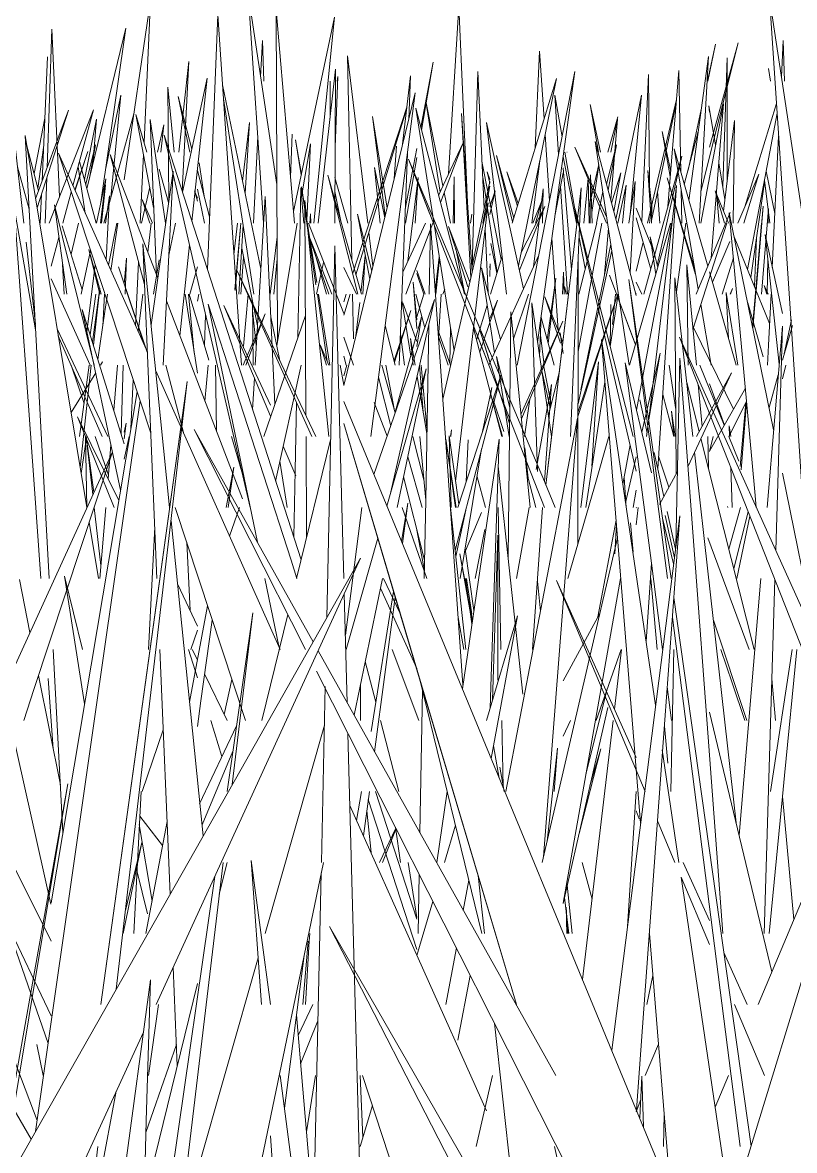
# Model space of a CAD drawing. Header units: millimetres. Extents: x -10020 to 20888, y -4665 to 12339.
# Drawn here: x 1611.56 to 1641.53, y 3071.88 to 3115.7 of the extents above; entities that cross this region are included whole.
import ezdxf

# ---------------------------------------------------------------- set-up
doc = ezdxf.new("R2010")
doc.units = ezdxf.units.MM
doc.layers.add('G-IMPT', color=8, linetype='Continuous', lineweight=9)

# ---------------------------------------------------------------- blocks, each defined once
blk = doc.blocks.new('Grass Array - 25_dwg-439225-West')
at = {"layer": 'G-IMPT'}
for p, q in [((1613.595, 3109.186), (1614.099, 3110.688)), ((1613.598, 3109.181), (1614.099, 3110.688)), ((1627.414, 3108.334), (1626.549, 3110.386)), ((1627.379, 3108.259), (1626.549, 3110.386)), ((1640.034, 3105.322), (1640.319, 3108.572)), ((1640.045, 3105.295), (1640.319, 3108.572)), ((1629.71, 3102.886), (1629.124, 3104.276)), ((1629.668, 3102.391), (1629.183, 3103.635)), ((1629.71, 3102.51), (1629.326, 3103.71)), ((1629.71, 3102.51), (1629.326, 3103.71))]:
    blk.add_line(p, q, dxfattribs=at)
blk = doc.blocks.new('Grass Array - 25_dwg-V17-West')
at = {"layer": 'G-IMPT'}
for p, q in [((1643.442, 3097.598), (1640.563, 3116.682)), ((1641.377, 3104.396), (1640.563, 3116.682)), ((1615.509, 3109.592), (1616.529, 3116.557)), ((1616.277, 3111.046), (1616.529, 3116.557)), ((1618.741, 3106.101), (1619.143, 3115.995)), ((1619.958, 3103.893), (1619.143, 3115.995)), ((1622.123, 3107.901), (1621.408, 3116.187)), ((1621.46, 3103.293), (1621.408, 3116.187)), ((1641.098, 3115.002), (1641.03, 3113.587)), ((1641.098, 3115.002), (1641.153, 3113.419)), ((1626.299, 3110.876), (1626.626, 3113.635)), ((1626.559, 3111.939), (1626.626, 3113.635)), ((1630.763, 3102.383), (1633.013, 3113.795)), ((1631.558, 3103.271), (1633.013, 3113.795)), ((1617.452, 3110.66), (1617.2, 3113.194)), ((1617.236, 3108.757), (1617.2, 3113.194)), ((1617.77, 3109.116), (1618.735, 3113.544)), ((1618.139, 3107.968), (1618.735, 3113.544)), ((1620.812, 3106.133), (1619.326, 3113.281)), ((1619.326, 3113.28), (1620.812, 3106.131)), ((1635.873, 3059.021), (1652.517, 3113.531)), ((1617.598, 3112.821), (1618.049, 3110.66)), ((1617.598, 3112.821), (1618.133, 3110.784)), ((1617.598, 3112.821), (1618.133, 3110.784)), ((1620.544, 3105.142), (1619.362, 3112.74)), ((1624.03, 3101.594), (1626.81, 3112.965)), ((1625.308, 3101.309), (1626.81, 3112.965)), ((1634.602, 3108.054), (1635.6, 3112.884)), ((1635.156, 3108.248), (1635.6, 3112.884)), ((1612.065, 3108.85), (1613.35, 3112.297)), ((1612.124, 3108.496), (1613.35, 3112.297)), ((1612.588, 3107.901), (1614.319, 3112.304)), ((1613.518, 3109.359), (1614.319, 3112.304)), ((1628.726, 3105.142), (1626.826, 3112.376)), ((1628.315, 3102.948), (1626.826, 3112.376)), ((1616.649, 3108.508), (1615.958, 3112.122)), ((1616.392, 3110.66), (1615.958, 3112.122)), ((1617.112, 3107.901), (1616.509, 3111.932)), ((1616.756, 3105.9), (1616.509, 3111.932)), ((1625.715, 3108.487), (1625.148, 3112.045)), ((1625.643, 3108.192), (1625.148, 3112.045)), ((1629.023, 3106.009), (1628.609, 3112.163)), ((1628.973, 3105.794), (1628.609, 3112.163)), ((1634.399, 3108.815), (1634.659, 3111.952)), ((1634.399, 3110.66), (1634.659, 3111.952)), ((1620.104, 3109.535), (1620.373, 3111.81)), ((1620.203, 3109.059), (1620.373, 3111.81)), ((1629.571, 3111.815), (1631.018, 3105.354)), ((1629.571, 3111.815), (1630.358, 3105.142)), ((1630.358, 3105.142), (1629.571, 3111.815)), ((1611.611, 3107.901), (1611.231, 3111.251)), ((1614.052, 3096.865), (1611.658, 3111.31)), ((1612.273, 3099.982), (1611.658, 3111.31)), ((1617.057, 3111.328), (1622.373, 3094.822)), ((1617.057, 3111.328), (1619.662, 3100.05)), ((1622.394, 3108.929), (1622.735, 3110.986)), ((1622.596, 3108.028), (1622.735, 3110.986)), ((1627.717, 3108.985), (1628.657, 3111.004)), ((1627.79, 3108.705), (1628.657, 3111.004)), ((1635.391, 3105.101), (1633.795, 3111.077)), ((1635.121, 3102.383), (1633.795, 3111.077)), ((1634.239, 3109.416), (1634.624, 3110.944)), ((1634.298, 3109.193), (1634.624, 3110.944)), ((1640.92, 3111.291), (1640.676, 3106.183)), ((1612.955, 3110.619), (1616.405, 3102.898)), ((1612.955, 3110.619), (1616.537, 3099.749)), ((1616.537, 3099.749), (1612.955, 3110.619)), ((1613.595, 3109.186), (1614.099, 3110.688)), ((1613.598, 3109.181), (1614.099, 3110.688)), ((1616.808, 3105.764), (1614.959, 3110.579)), ((1614.959, 3110.579), (1616.295, 3105.517)), ((1616.133, 3107.901), (1616.255, 3110.567)), ((1626.185, 3102.383), (1626.508, 3110.618)), ((1633.002, 3110.853), (1634.24, 3107.901)), ((1633.002, 3110.853), (1634.245, 3108.13)), ((1635.683, 3105.142), (1637.161, 3110.508)), ((1636.205, 3106.267), (1637.161, 3110.508)), ((1638.17, 3106.229), (1636.861, 3110.79)), ((1637.799, 3105.339), (1636.861, 3110.79)), ((1631.827, 3097.865), (1626.549, 3110.386)), ((1630.911, 3099.205), (1626.549, 3110.386)), ((1616.549, 3103.957), (1617.404, 3109.929)), ((1617.014, 3102.383), (1617.404, 3109.929)), ((1618.351, 3109.954), (1618.824, 3108.154)), ((1618.351, 3109.954), (1618.824, 3108.154)), ((1624.574, 3105.142), (1623.411, 3109.764)), ((1624.723, 3105.142), (1623.411, 3109.764)), ((1637.658, 3106.158), (1636.588, 3109.662)), ((1637.699, 3105.916), (1636.588, 3109.662)), ((1618.349, 3109.224), (1618.625, 3107.901)), ((1622.245, 3103.447), (1622.362, 3109.273)), ((1622.488, 3107.901), (1622.362, 3109.273)), ((1622.953, 3105.511), (1622.395, 3109.323)), ((1622.982, 3105.597), (1622.395, 3109.323)), ((1629.011, 3106.18), (1629.71, 3109.518)), ((1629.437, 3107.901), (1629.71, 3109.341)), ((1631.883, 3097.731), (1633.259, 3109.274)), ((1633.259, 3109.274), (1631.963, 3098.402)), ((1633.259, 3109.274), (1632.843, 3099.624)), ((1634.675, 3107.901), (1635.001, 3109.383)), ((1634.855, 3107.901), (1635.001, 3109.383)), ((1635.104, 3107.901), (1635.349, 3109.524)), ((1635.155, 3105.984), (1635.349, 3109.524)), ((1635.874, 3100.285), (1636.955, 3109.365)), ((1636.23, 3098.379), (1636.955, 3109.365)), ((1613.122, 3107.901), (1613.452, 3109.113)), ((1616.601, 3107.901), (1616.2, 3108.82)), ((1616.504, 3107.901), (1616.2, 3108.82)), ((1620.977, 3108.94), (1620.592, 3102.383)), ((1620.977, 3108.94), (1621.362, 3100.874)), ((1623.449, 3099.624), (1622.518, 3108.788)), ((1622.565, 3100.435), (1622.518, 3108.788)), ((1633.845, 3107.901), (1634.092, 3109.13)), ((1638.976, 3107.901), (1638.46, 3109.161)), ((1638.824, 3107.901), (1638.46, 3109.161)), ((1612.068, 3103.766), (1611.229, 3108.512)), ((1612.02, 3097.588), (1611.229, 3108.512)), ((1614.336, 3102.383), (1612.799, 3108.613)), ((1613.276, 3105.142), (1612.799, 3108.613)), ((1627.88, 3101.066), (1629.643, 3108.69)), ((1628.372, 3097.876), (1629.643, 3108.69)), ((1635.269, 3099.624), (1633.007, 3108.493)), ((1635.391, 3098.276), (1633.007, 3108.493)), ((1636.114, 3106.706), (1635.391, 3108.49)), ((1637.717, 3105.142), (1639.039, 3108.316)), ((1639.907, 3103.883), (1640.319, 3108.572)), ((1639.921, 3103.817), (1640.319, 3108.572)), ((1640.257, 3105.142), (1640.527, 3108.473)), ((1640.518, 3107.901), (1640.527, 3108.473)), ((1614.991, 3106.062), (1615.261, 3107.901)), ((1617.235, 3106.665), (1617.505, 3107.901)), ((1619.769, 3106.694), (1619.912, 3107.901)), ((1621.434, 3103.139), (1622.224, 3107.901)), ((1624.03, 3104.402), (1622.668, 3107.901)), ((1625.118, 3106.045), (1624.565, 3108.257)), ((1625.04, 3105.728), (1624.565, 3108.257)), ((1626.327, 3106), (1627.212, 3107.901)), ((1626.446, 3105.142), (1627.487, 3107.901)), ((1627.399, 3107.876), (1627.352, 3105.142)), ((1627.399, 3107.876), (1628.663, 3089.977)), ((1633.132, 3102.925), (1634.058, 3107.901)), ((1633.162, 3105.142), (1633.857, 3107.901)), ((1635.128, 3102.383), (1636.721, 3107.901)), ((1635.952, 3106.117), (1635.391, 3108.113)), ((1635.405, 3100.637), (1636.761, 3107.901)), ((1637.595, 3103.774), (1638.907, 3107.901)), ((1640.726, 3099.877), (1639.003, 3108.305)), ((1639.996, 3097.473), (1639.003, 3108.305)), ((1619.962, 3105.142), (1620.127, 3107.823)), ((1622.65, 3107.489), (1623.567, 3105.142)), ((1622.651, 3107.484), (1623.457, 3105.142)), ((1634.158, 3105.905), (1634.308, 3107.713)), ((1641.071, 3104.392), (1640.392, 3107.466)), ((1640.944, 3102.43), (1640.392, 3107.466)), ((1612.056, 3103.987), (1611.695, 3107.164)), ((1612.668, 3106.232), (1612.973, 3107.351)), ((1616.228, 3107.107), (1616.774, 3094.106)), ((1616.228, 3107.107), (1617.272, 3096.865)), ((1617.665, 3103.53), (1618.042, 3107.062)), ((1621.176, 3105.142), (1621.443, 3107.375)), ((1623.375, 3092.572), (1623.692, 3107.028)), ((1623.975, 3096.4), (1623.692, 3107.028)), ((1633.235, 3101.435), (1634.403, 3107.089)), ((1635.927, 3107.369), (1636.226, 3106.185)), ((1635.927, 3107.369), (1636.146, 3105.909)), ((1636.146, 3105.909), (1635.927, 3107.369)), ((1640.572, 3104.01), (1639.195, 3107.368)), ((1620.073, 3106.94), (1620.681, 3103.912)), ((1620.681, 3103.912), (1620.073, 3106.94)), ((1623.36, 3105.142), (1622.949, 3106.616)), ((1624.702, 3105.216), (1624.869, 3106.637)), ((1624.773, 3105.142), (1624.869, 3106.637)), ((1629.664, 3102.383), (1631.601, 3106.634)), ((1633.13, 3100.885), (1634.441, 3106.84)), ((1616.292, 3103.15), (1615.28, 3106.212)), ((1616.404, 3102.898), (1615.28, 3106.212)), ((1615.509, 3105.552), (1615.591, 3106.55)), ((1615.549, 3105.142), (1615.591, 3106.55)), ((1615.95, 3103.914), (1616.064, 3106.392)), ((1616.646, 3105.142), (1616.871, 3106.476)), ((1618.061, 3105.142), (1618.349, 3106.212)), ((1621.317, 3105.142), (1621.447, 3106.518)), ((1622.979, 3105.142), (1623.25, 3106.38)), ((1630.123, 3103.39), (1629.381, 3106.166)), ((1629.885, 3102.868), (1629.381, 3106.166)), ((1633.123, 3095.439), (1633.136, 3106.414)), ((1637.726, 3102.383), (1637.358, 3106.283)), ((1637.408, 3102.383), (1637.358, 3106.283)), ((1640.475, 3105.142), (1640.497, 3106.513)), ((1612.668, 3105.737), (1614.179, 3102.383)), ((1622.951, 3099.624), (1619.881, 3106.074)), ((1622.796, 3099.624), (1619.881, 3106.074)), ((1635.359, 3103.182), (1634.358, 3105.882)), ((1635.362, 3103.193), (1634.358, 3105.882)), ((1636.599, 3094.106), (1635.11, 3105.711)), ((1636.545, 3095.522), (1635.11, 3105.711)), ((1637.586, 3099.624), (1636.896, 3105.783)), ((1636.948, 3098.179), (1636.896, 3105.783)), ((1639.273, 3102.383), (1638.231, 3106.014)), ((1614.272, 3103.297), (1614.555, 3105.386)), ((1614.313, 3103.165), (1614.555, 3105.386)), ((1626.734, 3105.614), (1626.87, 3103.816)), ((1626.734, 3105.614), (1626.87, 3104.156)), ((1635.391, 3105.618), (1635.608, 3105.142)), ((1640.513, 3105.142), (1640.354, 3105.481)), ((1640.468, 3105.142), (1640.354, 3105.481)), ((1614.759, 3104.478), (1614.856, 3105.142)), ((1620.099, 3097.191), (1617.144, 3104.889)), ((1618.349, 3102.083), (1617.868, 3105.142)), ((1618.228, 3102.85), (1618, 3105.142)), ((1618.79, 3102.587), (1618.031, 3105.142)), ((1618.349, 3104.88), (1618.403, 3105.142)), ((1623.389, 3102.533), (1623.007, 3105.142)), ((1623.489, 3102.383), (1623.054, 3105.142)), ((1624.503, 3103.53), (1624.655, 3104.82)), ((1625.202, 3098.142), (1627.556, 3104.94)), ((1625.866, 3097.464), (1627.556, 3104.94)), ((1626.632, 3102.736), (1626.284, 3104.914)), ((1630.009, 3104.912), (1629.314, 3102.903)), ((1630.009, 3104.912), (1629.71, 3104.206)), ((1630.626, 3103.417), (1631.208, 3105.142)), ((1632.098, 3099.624), (1631.331, 3104.81)), ((1631.557, 3098.259), (1631.331, 3104.81)), ((1632.448, 3103.248), (1631.846, 3105.041)), ((1632.544, 3103.277), (1631.846, 3105.041)), ((1633.129, 3100.549), (1634.677, 3105.142)), ((1633.129, 3100.395), (1634.682, 3105.142)), ((1634.38, 3103.109), (1634.687, 3105.142)), ((1634.465, 3103.963), (1634.581, 3105.142)), ((1635.391, 3105.159), (1635.398, 3105.142)), ((1640.626, 3105.142), (1640.531, 3103.164)), ((1613.879, 3104.555), (1615.509, 3099.337)), ((1613.879, 3104.555), (1615.365, 3097.527)), ((1614.759, 3104.478), (1614.485, 3102.613)), ((1621.985, 3094.812), (1618.771, 3104.763)), ((1620.678, 3095.509), (1618.771, 3104.763)), ((1621.189, 3100.406), (1619.372, 3104.712)), ((1621.189, 3100.84), (1619.372, 3104.712)), ((1620.132, 3102.383), (1620.976, 3104.387)), ((1620.236, 3102.383), (1620.976, 3104.387)), ((1625.986, 3102.566), (1626.641, 3104.517)), ((1626.001, 3102.508), (1626.641, 3104.517)), ((1630.415, 3094.908), (1630.523, 3104.46)), ((1631.27, 3096.865), (1630.523, 3104.46)), ((1634.405, 3104.745), (1634.382, 3103.121)), ((1638.307, 3102.383), (1637.902, 3104.74)), ((1640.323, 3102.713), (1639.719, 3104.806)), ((1641.377, 3104.396), (1642.058, 3094.106)), ((1618.621, 3103.156), (1618.669, 3104.348)), ((1620.933, 3099.624), (1622.543, 3104.317)), ((1621.556, 3102.555), (1621.2, 3104.266)), ((1621.2, 3104.262), (1621.554, 3102.558)), ((1626.032, 3102.383), (1625.646, 3103.931)), ((1626.025, 3100.558), (1627.058, 3104.265)), ((1626.87, 3103.12), (1627.058, 3104.265)), ((1627.331, 3103.945), (1627.214, 3097.148)), ((1630.915, 3100.474), (1632.542, 3104.099)), ((1630.932, 3100.306), (1632.542, 3104.099)), ((1641.071, 3102.583), (1641.455, 3103.933)), ((1641.141, 3102.83), (1641.419, 3104.145)), ((1614.874, 3099.624), (1612.901, 3103.806)), ((1614.655, 3099.624), (1612.947, 3103.532)), ((1619.958, 3103.893), (1620.059, 3102.383)), ((1626.389, 3102.383), (1626.233, 3103.6)), ((1629.815, 3100.999), (1629.072, 3103.827)), ((1630.474, 3100.123), (1629.326, 3103.71)), ((1630.474, 3100.122), (1629.326, 3103.71)), ((1632.55, 3102.843), (1632.438, 3103.642)), ((1637.619, 3103.85), (1639.163, 3100.677)), ((1641.07, 3103.907), (1640.47, 3096.865)), ((1641.07, 3103.907), (1640.808, 3095.191)), ((1623.12, 3103.185), (1623.451, 3102.383)), ((1623.12, 3103.185), (1623.358, 3102.383)), ((1623.358, 3102.383), (1623.12, 3103.185)), ((1624.03, 3103.477), (1624.406, 3102.383)), ((1626.727, 3102.383), (1626.629, 3103.42)), ((1626.806, 3102.383), (1626.629, 3103.42)), ((1634.037, 3103.386), (1635.561, 3084.601)), ((1634.037, 3103.386), (1635.495, 3093.551)), ((1640.991, 3093.51), (1637.073, 3103.474)), ((1643.912, 3088.309), (1637.073, 3103.474)), ((1640.494, 3102.383), (1640.531, 3103.164)), ((1624.128, 3102.383), (1624.03, 3102.737)), ((1630.481, 3100.748), (1629.965, 3102.724)), ((1630.459, 3099.624), (1629.965, 3102.724)), ((1635.612, 3099.78), (1636.325, 3102.855)), ((1635.876, 3100.272), (1636.325, 3102.855)), ((1636.93, 3095.343), (1637.079, 3102.659)), ((1638.754, 3080.311), (1637.079, 3102.659)), ((1613.448, 3102.383), (1613.948, 3100.906)), ((1613.948, 3100.906), (1613.448, 3102.383)), ((1613.774, 3099.624), (1614.148, 3102.383)), ((1613.796, 3098.409), (1614.228, 3102.383)), ((1614.58, 3102.383), (1614.663, 3102.517)), ((1614.595, 3102.383), (1614.663, 3102.517)), ((1615.103, 3100.637), (1615.247, 3102.383)), ((1615.386, 3099.728), (1615.466, 3102.383)), ((1617.121, 3102.383), (1617.824, 3099.721)), ((1618.771, 3102.383), (1618.642, 3100.986)), ((1619.055, 3102.383), (1619.092, 3099.814)), ((1621.386, 3097.888), (1622.373, 3102.383)), ((1626.031, 3100.535), (1625.506, 3102.383)), ((1625.985, 3100.698), (1625.668, 3102.383)), ((1625.709, 3096.915), (1627.231, 3102.252)), ((1626.111, 3096.865), (1627.231, 3102.252)), ((1626.978, 3102.383), (1627.115, 3100.569)), ((1627.035, 3102.383), (1627.262, 3099.95)), ((1631.703, 3102.291), (1632.052, 3100.734)), ((1633.932, 3102.523), (1633.238, 3096.865)), ((1633.238, 3096.865), (1633.932, 3102.523)), ((1633.932, 3102.523), (1633.662, 3098.468)), ((1635.978, 3094.691), (1634.96, 3102.485)), ((1635.99, 3098.209), (1634.96, 3102.485)), ((1636.674, 3102.383), (1636.931, 3100.663)), ((1636.931, 3100.663), (1636.674, 3102.383)), ((1638.809, 3100.057), (1637.867, 3102.383)), ((1641.071, 3101.864), (1641.205, 3102.383)), ((1613.441, 3100.547), (1614.4, 3102.092)), ((1614.597, 3077.552), (1617.957, 3101.756)), ((1617.957, 3101.756), (1615.198, 3078.145)), ((1615.768, 3099.934), (1615.855, 3101.82)), ((1617.957, 3101.756), (1616.632, 3092.211)), ((1616.732, 3102.166), (1621.565, 3091.347)), ((1620.563, 3101.89), (1620.491, 3100.666)), ((1625.859, 3100.037), (1625.386, 3101.917)), ((1627.259, 3099.732), (1626.88, 3101.949)), ((1628.364, 3095.192), (1630.14, 3102.029)), ((1628.459, 3096.865), (1630.14, 3102.029)), ((1631.978, 3100.438), (1632.41, 3102.156)), ((1637.395, 3098.441), (1639.086, 3102.093)), ((1637.737, 3099.624), (1639.086, 3102.093)), ((1640.549, 3100.745), (1640.908, 3102.008)), ((1612.668, 3081.499), (1616.009, 3101.352)), ((1625.308, 3101.309), (1625.09, 3099.624)), ((1629.782, 3101.523), (1629.42, 3099.816)), ((1629.782, 3101.523), (1629.71, 3101.086)), ((1631.504, 3098.336), (1632.103, 3101.64)), ((1631.827, 3097.865), (1632.103, 3101.64)), ((1633.679, 3098.468), (1634.171, 3101.726)), ((1637.351, 3101.724), (1637.835, 3099.804)), ((1637.949, 3100.012), (1637.796, 3101.633)), ((1638.231, 3101.661), (1638.813, 3100.064)), ((1638.813, 3100.064), (1638.231, 3101.661)), ((1638.231, 3099.043), (1639.628, 3101.492)), ((1615.848, 3099.056), (1616.125, 3100.997)), ((1622.141, 3098.296), (1622.195, 3100.955)), ((1624.03, 3100.982), (1626.869, 3094.106)), ((1625.209, 3100.943), (1625.72, 3099.635)), ((1630.201, 3099.624), (1629.811, 3100.999)), ((1629.815, 3100.999), (1630.176, 3099.624)), ((1630.255, 3099.807), (1629.846, 3100.999)), ((1631.253, 3101.063), (1631.054, 3099.624)), ((1635.533, 3101.037), (1635.812, 3099.76)), ((1635.812, 3099.76), (1635.533, 3101.037)), ((1636.853, 3099.624), (1636.419, 3101.248)), ((1638.984, 3099.624), (1639.675, 3100.979)), ((1639.43, 3098.448), (1639.647, 3100.926)), ((1639.461, 3098.327), (1639.679, 3100.931)), ((1636.757, 3100.604), (1636.856, 3099.624)), ((1636.757, 3100.604), (1636.903, 3099.624)), ((1613.699, 3100.379), (1615.299, 3097.133)), ((1613.699, 3100.379), (1615.123, 3096.865)), ((1615.509, 3099.792), (1615.589, 3100.132)), ((1615.509, 3099.528), (1615.589, 3100.132)), ((1620.398, 3096.865), (1619.662, 3100.05)), ((1624.03, 3100.122), (1626.071, 3093.25)), ((1630.735, 3077.552), (1624.03, 3100.122)), ((1630.321, 3085.829), (1633.106, 3100.329)), ((1632.381, 3090.973), (1633.106, 3100.329)), ((1635.796, 3099.624), (1635.866, 3100.212)), ((1639.068, 3099.624), (1639.006, 3100.029)), ((1639.019, 3099.624), (1639.006, 3100.029)), ((1612.273, 3099.982), (1612.593, 3094.106)), ((1614.041, 3099.582), (1613.835, 3098.174)), ((1614.001, 3099.624), (1614.052, 3096.865)), ((1614.031, 3099.624), (1614.289, 3097.361)), ((1614.333, 3097.457), (1614.035, 3099.624)), ((1614.382, 3099.624), (1614.894, 3098.111)), ((1614.894, 3098.111), (1614.382, 3099.624)), ((1615.701, 3099.624), (1615.509, 3098.743)), ((1622.545, 3091.347), (1618.224, 3099.896)), ((1622.844, 3091.635), (1618.224, 3099.896)), ((1620.079, 3098.245), (1619.67, 3099.624)), ((1622.591, 3095.712), (1622.569, 3099.624)), ((1627.154, 3097.889), (1626.721, 3099.624)), ((1627.225, 3097.148), (1626.989, 3099.624)), ((1628.499, 3096.986), (1628.121, 3099.644)), ((1628.203, 3096.865), (1628.121, 3099.644)), ((1628.18, 3099.624), (1628.217, 3099.873)), ((1628.186, 3099.624), (1628.217, 3099.873)), ((1633.766, 3097.664), (1634.332, 3099.624)), ((1638.194, 3098.383), (1638.176, 3099.624)), ((1638.383, 3099.624), (1638.231, 3099.032)), ((1638.231, 3099.033), (1638.383, 3099.624)), ((1639.375, 3098.661), (1638.985, 3099.624)), ((1614.883, 3097.977), (1614.992, 3099.294)), ((1622.169, 3098.084), (1621.682, 3099.238)), ((1622.198, 3094.106), (1623.528, 3099.545)), ((1628.372, 3096.865), (1627.999, 3099.512)), ((1628.394, 3096.865), (1627.999, 3099.512)), ((1629.388, 3099.135), (1628.559, 3094.106)), ((1628.639, 3089.82), (1630.066, 3099.511)), ((1628.788, 3097.875), (1628.861, 3099.493)), ((1629.758, 3090.296), (1630.066, 3099.511)), ((1630.911, 3099.205), (1631.823, 3096.865)), ((1631.2, 3097.999), (1631.06, 3099.184)), ((1631.2, 3097.999), (1631.06, 3099.184)), ((1634.87, 3097.769), (1635.154, 3099.292)), ((1637.903, 3099.537), (1639.968, 3091.347)), ((1610.804, 3089.713), (1615.048, 3099.026)), ((1612, 3089.783), (1615.05, 3099.017)), ((1615.848, 3099.056), (1612.063, 3072.615)), ((1627.073, 3096.865), (1626.517, 3098.822)), ((1634.977, 3097.045), (1635.391, 3098.828)), ((1636.463, 3097.29), (1636.085, 3098.99)), ((1636.261, 3098.853), (1636.661, 3097.654)), ((1638.044, 3095.535), (1637.656, 3099.004)), ((1619.466, 3096.865), (1619.759, 3098.423)), ((1619.541, 3096.865), (1619.759, 3098.423)), ((1621.833, 3096.865), (1621.554, 3098.655)), ((1622.089, 3095.706), (1622.141, 3098.296)), ((1630.988, 3089.606), (1630.031, 3098.461)), ((1631.496, 3096.865), (1631.134, 3098.25)), ((1633.679, 3098.468), (1633.437, 3096.865)), ((1636.289, 3096.971), (1636.989, 3098.254)), ((1639.111, 3096.865), (1639.059, 3098.422)), ((1626.358, 3098.055), (1627.174, 3094.814)), ((1629.535, 3096.865), (1629.211, 3098.056)), ((1631.827, 3097.865), (1632.247, 3096.865)), ((1635.005, 3096.865), (1634.917, 3098.023)), ((1642.411, 3091.637), (1641.071, 3098.189)), ((1612.02, 3097.588), (1612.272, 3094.106)), ((1633.766, 3097.664), (1632.739, 3094.106)), ((1635.391, 3097.529), (1635.273, 3096.865)), ((1640.051, 3096.865), (1639.996, 3097.473)), ((1626.28, 3095.533), (1626.52, 3097.024)), ((1626.311, 3095.458), (1626.52, 3097.024)), ((1627.214, 3097.148), (1627.162, 3094.106)), ((1614.346, 3096.865), (1614.605, 3094.608)), ((1614.563, 3094.106), (1614.791, 3096.865)), ((1620.214, 3088.588), (1617.487, 3096.865)), ((1620.214, 3088.588), (1617.487, 3096.865)), ((1619.602, 3095.741), (1619.987, 3096.865)), ((1624.735, 3096.865), (1624.095, 3091.902)), ((1626.304, 3096.865), (1627.253, 3094.106)), ((1628.78, 3091.347), (1628.183, 3096.865)), ((1628.769, 3096.75), (1628.389, 3094.961)), ((1628.755, 3095.18), (1629.388, 3096.669)), ((1630.128, 3091.347), (1630.032, 3096.865)), ((1630.737, 3094.106), (1631.238, 3096.865)), ((1631.756, 3096.865), (1631.364, 3091.347)), ((1634.438, 3075.78), (1637.082, 3096.542)), ((1635.391, 3096.187), (1635.471, 3096.865)), ((1635.398, 3096.865), (1635.391, 3096.843)), ((1636.439, 3087.726), (1637.082, 3096.542)), ((1636.517, 3096.544), (1636.875, 3094.909)), ((1636.875, 3094.909), (1636.517, 3096.544)), ((1636.917, 3095.243), (1636.592, 3096.707)), ((1638.951, 3096.865), (1638.937, 3096.901)), ((1638.953, 3096.865), (1638.937, 3096.901)), ((1638.985, 3095.246), (1639.445, 3096.865)), ((1639.74, 3096.691), (1639.175, 3094.494)), ((1639.299, 3094.106), (1639.808, 3096.517)), ((1614.509, 3094.106), (1614.148, 3096.285)), ((1616.445, 3091.347), (1616.69, 3096.097)), ((1618.573, 3084.1), (1617.325, 3096.347)), ((1623.975, 3096.4), (1624.036, 3094.106)), ((1633.906, 3092.608), (1634.607, 3096.362)), ((1634.557, 3095.062), (1634.619, 3096.206)), ((1635.266, 3095.128), (1635.168, 3096.269)), ((1636.844, 3094.667), (1636.415, 3096.447)), ((1624.459, 3092.528), (1625.353, 3095.666)), ((1627.167, 3094.403), (1626.87, 3095.984)), ((1629.131, 3094.106), (1629.506, 3096.011)), ((1629.813, 3089.381), (1630.022, 3095.783)), ((1630.022, 3095.783), (1630.019, 3090.146)), ((1634.097, 3093.253), (1634.662, 3095.686)), ((1638.166, 3095.677), (1639.782, 3091.347)), ((1617.933, 3095.512), (1618.067, 3092.853)), ((1629.086, 3092.854), (1628.747, 3095.243)), ((1636.545, 3095.522), (1636.745, 3094.106)), ((1638.044, 3095.535), (1639.268, 3084.606)), ((1616.742, 3077.552), (1624.688, 3094.888)), ((1620.047, 3086.7), (1624.688, 3094.888)), ((1621.985, 3094.812), (1622.213, 3094.106)), ((1629.016, 3092.376), (1628.545, 3095.061)), ((1629.029, 3092.464), (1628.545, 3095.061)), ((1635.978, 3094.691), (1635.777, 3091.649)), ((1635.978, 3094.691), (1636.41, 3091.347)), ((1611.437, 3094.068), (1611.848, 3092.005)), ((1613.886, 3091.347), (1613.185, 3094.193)), ((1613.97, 3089.238), (1613.185, 3094.193)), ((1618.349, 3092.256), (1617.574, 3093.898)), ((1621.509, 3091.471), (1620.966, 3094.106)), ((1624.433, 3088.795), (1625.537, 3094.106)), ((1626.215, 3092.766), (1625.577, 3094.106)), ((1626.87, 3094.105), (1638.205, 3066.658)), ((1629.01, 3092.334), (1628.76, 3094.106)), ((1629.013, 3092.712), (1628.805, 3094.106)), ((1631.552, 3093.997), (1631.667, 3092.835)), ((1635.391, 3087.142), (1632.301, 3094.018)), ((1635.737, 3085.829), (1632.301, 3094.018)), ((1634.785, 3094.106), (1632.55, 3081.484)), ((1636.209, 3091.347), (1635.954, 3094.106)), ((1639.384, 3084.125), (1640.222, 3093.964)), ((1640.234, 3094.106), (1640.222, 3093.964)), ((1640.774, 3094.06), (1640.362, 3080.311)), ((1624.052, 3093.501), (1624.165, 3089.274)), ((1625.091, 3088.158), (1625.968, 3093.598)), ((1625.459, 3093.732), (1626.87, 3090.61)), ((1636.144, 3089.176), (1635.495, 3093.551)), ((1640.991, 3093.51), (1643.809, 3086.342)), ((1618.043, 3089.301), (1618.747, 3093.042)), ((1625.232, 3087.366), (1626.033, 3093.377)), ((1630.735, 3077.552), (1626.071, 3093.25)), ((1631.734, 3083.07), (1634.097, 3093.253)), ((1636.85, 3093.358), (1639.851, 3072.048)), ((1619.499, 3085.829), (1620.5, 3092.769)), ((1619.705, 3086.097), (1620.5, 3092.769)), ((1620.849, 3088.588), (1621.857, 3092.709)), ((1628.691, 3091.347), (1628.478, 3092.592)), ((1629.578, 3088.588), (1630.781, 3092.648)), ((1629.761, 3087.105), (1630.781, 3092.648)), ((1632.55, 3090.126), (1633.978, 3092.74)), ((1639.429, 3072.034), (1636.794, 3092.586)), ((1614.597, 3077.552), (1616.632, 3092.211)), ((1618.489, 3089.35), (1618.929, 3092.489)), ((1624.459, 3092.528), (1624.122, 3091.347)), ((1638.386, 3092.482), (1639.684, 3088.588)), ((1618.095, 3091.347), (1618.349, 3092.088)), ((1612.659, 3081.447), (1610.438, 3091.347)), ((1612.742, 3091.347), (1613.129, 3084.236)), ((1616.89, 3091.347), (1617.289, 3081.835)), ((1618.004, 3091.347), (1618.349, 3090.244)), ((1618.15, 3091.347), (1618.349, 3090.944)), ((1632.264, 3074.793), (1623.038, 3091.288)), ((1625.919, 3091.347), (1626.952, 3088.588)), ((1633.838, 3088.588), (1634.804, 3091.347)), ((1634.545, 3089.023), (1634.82, 3091.347)), ((1636.848, 3091.347), (1636.736, 3085.829)), ((1639.117, 3090.053), (1638.678, 3091.347)), ((1640.611, 3085.829), (1641.451, 3091.347)), ((1641.147, 3086.442), (1641.628, 3091.347)), ((1625.275, 3089.297), (1624.867, 3090.883)), ((1632.381, 3090.973), (1631.786, 3083.293)), ((1618.632, 3090.37), (1619.51, 3088.588)), ((1622.971, 3090.505), (1635.098, 3066.516)), ((1612.182, 3090.333), (1613.028, 3086.086)), ((1612.554, 3090.213), (1612.753, 3087.465)), ((1619.692, 3090.173), (1619.395, 3088.821)), ((1624.682, 3088.588), (1624.683, 3089.998)), ((1629.398, 3080.311), (1626.999, 3090.128)), ((1629.758, 3090.296), (1629.717, 3089.058)), ((1639.614, 3088.588), (1639.117, 3090.053)), ((1645.311, 3089.931), (1640.132, 3077.552)), ((1640.805, 3088.588), (1640.659, 3090.199)), ((1612, 3089.783), (1611.605, 3088.588)), ((1623.167, 3083.07), (1623.317, 3089.9)), ((1627.087, 3089.768), (1626.991, 3084.22)), ((1633.435, 3086.481), (1634.268, 3089.814)), ((1636.597, 3089.897), (1636.766, 3088.588)), ((1618.489, 3089.35), (1618.349, 3088.347)), ((1634.284, 3089.09), (1632.55, 3081.474)), ((1638.231, 3088.909), (1640.662, 3078.82)), ((1616.202, 3085.829), (1617.021, 3088.217)), ((1619.868, 3088.383), (1618.432, 3085.344)), ((1618.866, 3088.588), (1619.303, 3087.188)), ((1623.284, 3088.407), (1620.976, 3080.311)), ((1626.167, 3085.829), (1625.457, 3088.588)), ((1630.221, 3085.991), (1630.176, 3088.588)), ((1632.834, 3088.588), (1632.55, 3087.976)), ((1633.306, 3078.52), (1634.494, 3088.588)), ((1636.618, 3086.921), (1636.485, 3088.36)), ((1624.197, 3088.081), (1625.263, 3048)), ((1636.439, 3087.726), (1635.396, 3073.459)), ((1619.725, 3087.392), (1618.53, 3084.526)), ((1630.072, 3086.351), (1629.853, 3087.603)), ((1632.333, 3087.506), (1631.926, 3083.896)), ((1631.926, 3083.896), (1632.333, 3087.506)), ((1632.334, 3087.509), (1632.206, 3085.829)), ((1633.17, 3084.197), (1634.013, 3087.482)), ((1633.591, 3086.047), (1634.013, 3087.482)), ((1637.05, 3083.07), (1636.4, 3087.451)), ((1620.047, 3086.7), (1603.095, 3056.794)), ((1630.088, 3086.773), (1630.264, 3085.829)), ((1641.147, 3086.442), (1641.075, 3085.633)), ((1610.972, 3072.902), (1613.313, 3086.122)), ((1612.168, 3079.218), (1613.313, 3086.122)), ((1615.876, 3080.311), (1616.16, 3085.829)), ((1624.716, 3085.829), (1624.534, 3084.7)), ((1624.798, 3084.11), (1625.027, 3085.829)), ((1625.27, 3085.829), (1626.87, 3080.862)), ((1627.646, 3083.07), (1628.051, 3085.822)), ((1635.394, 3085.829), (1635.049, 3080.578)), ((1640.552, 3080.311), (1641.075, 3085.633)), ((1641.075, 3085.633), (1641.071, 3085.667)), ((1641.075, 3085.633), (1641.513, 3080.854)), ((1624.271, 3085.289), (1629.57, 3073.426)), ((1624.986, 3085.521), (1626.87, 3079.687)), ((1610.143, 3085.065), (1612.668, 3080.009)), ((1616.111, 3084.863), (1616.996, 3083.735)), ((1616.352, 3080.311), (1617.17, 3084.663)), ((1624.926, 3085.076), (1625.091, 3083.453)), ((1635.507, 3084.76), (1635.391, 3085.071)), ((1636.894, 3083.07), (1636.217, 3084.687)), ((1616.587, 3081.564), (1616.094, 3084.541)), ((1625.425, 3083.07), (1626.054, 3084.406)), ((1625.532, 3083.07), (1626.066, 3084.383)), ((1626.238, 3083.07), (1626.038, 3084.437)), ((1628.371, 3084.514), (1627.943, 3083.07)), ((1615.464, 3080.311), (1616.185, 3083.842)), ((1615.555, 3081.208), (1616.185, 3083.842)), ((1615.953, 3048.013), (1623.242, 3083.07)), ((1619.344, 3083.07), (1617.7, 3069.275)), ((1619.197, 3081.832), (1619.5, 3083.07)), ((1621.189, 3077.557), (1620.442, 3083.152)), ((1620.833, 3077.552), (1620.442, 3083.152)), ((1626.533, 3083.07), (1626.87, 3080.931)), ((1633.289, 3083.07), (1633.676, 3081.65)), ((1638.231, 3080.82), (1637.22, 3083.07)), ((1616.415, 3081.076), (1616.002, 3082.755)), ((1616.376, 3064.173), (1619.024, 3082.529)), ((1622.804, 3066.516), (1623.158, 3082.665)), ((1626.963, 3082.608), (1626.924, 3080.311)), ((1629.496, 3080.311), (1629.247, 3082.559)), ((1638.231, 3079.883), (1637.135, 3082.497)), ((1639.066, 3069.477), (1637.135, 3082.497)), ((1628.676, 3081.208), (1628.892, 3082.382)), ((1632.714, 3082.191), (1632.899, 3080.311)), ((1632.768, 3080.311), (1632.602, 3081.703)), ((1627.494, 3081.557), (1626.87, 3079.45)), ((1632.694, 3080.311), (1632.675, 3081.333)), ((1632.737, 3080.311), (1632.675, 3081.333)), ((1612.668, 3077.113), (1610.871, 3080.889)), ((1612.553, 3076.04), (1610.871, 3080.889)), ((1622.694, 3080.009), (1622.712, 3080.311)), ((1623.481, 3080.587), (1635.391, 3057.367)), ((1623.481, 3080.587), (1626.764, 3074.873)), ((1635.91, 3080.311), (1636.728, 3070.236)), ((1622.438, 3077.552), (1622.645, 3080.009)), ((1622.438, 3077.552), (1622.645, 3080.009)), ((1622.694, 3080.009), (1622.545, 3077.552)), ((1622.49, 3079.451), (1621.727, 3073.531)), ((1628.003, 3077.552), (1628.407, 3079.751)), ((1639.7, 3077.552), (1638.791, 3079.574)), ((1612.168, 3079.218), (1611.067, 3072.586)), ((1620.706, 3079.365), (1616.257, 3063.757)), ((1617.408, 3079.005), (1617.569, 3075.174)), ((1612.125, 3073.048), (1609.914, 3078.815)), ((1628.465, 3076.165), (1628.948, 3078.681)), ((1635.804, 3077.552), (1636.042, 3078.681)), ((1612.404, 3048), (1616.525, 3078.511)), ((1616.275, 3069.881), (1618.349, 3078.364)), ((1616.366, 3073.039), (1616.525, 3078.511)), ((1616.838, 3077.552), (1616.452, 3074.793)), ((1622.262, 3076.354), (1622.826, 3077.552)), ((1640.366, 3074.793), (1639.209, 3077.552)), ((1622.867, 3069.373), (1622.193, 3077.148)), ((1623.032, 3076.913), (1622.357, 3075.251)), ((1630.897, 3067.681), (1629.882, 3076.833)), ((1603.197, 3048), (1616.251, 3076.481)), ((1612.365, 3074.793), (1612.118, 3075.992)), ((1617.534, 3075.994), (1616.353, 3072.583)), ((1635.739, 3074.793), (1636.259, 3076.009)), ((1610.452, 3074.793), (1611.893, 3072.315)), ((1621.558, 3074.793), (1623.579, 3059.66)), ((1622.938, 3074.793), (1622.586, 3072.609)), ((1624.669, 3074.793), (1624.775, 3072.382)), ((1627.486, 3066.516), (1624.759, 3074.793)), ((1627.486, 3066.516), (1624.759, 3074.793)), ((1640.152, 3051.575), (1626.764, 3074.873)), ((1629.173, 3072.034), (1629.813, 3074.793)), ((1635.527, 3073.143), (1635.61, 3074.774)), ((1635.667, 3072.804), (1635.61, 3074.774)), ((1638.977, 3074.793), (1638.46, 3073.558)), ((1613.973, 3067.669), (1615.199, 3074.186)), ((1635.573, 3073.856), (1635.391, 3073.385)), ((1625.144, 3073.626), (1624.672, 3072.034)), ((1636.48, 3073.287), (1636.454, 3072.034)), ((1616.366, 3073.039), (1615.639, 3048)), ((1622.517, 3053.424), (1621.189, 3072.447)), ((1614.483, 3072.034), (1611.674, 3048)), ((1632.222, 3072.034), (1634.648, 3061.152))]:
    blk.add_line(p, q, dxfattribs=at)
blk = doc.blocks.new('Grass Array - Grass Array-439229-West')
for name in ['Grass Array - 25_dwg-V17-West', 'Grass Array - 25_dwg-439225-West']:
    blk.add_blockref(name, (0, 0))
blk = doc.blocks.new('Grass Array - Grass Array-V20-West')
blk.add_blockref('Grass Array - 25_dwg-439225-West', (0, 0))
blk.add_blockref('Grass Array - 25_dwg-439225-West', (0, 0))
blk = doc.blocks.new('Grass Array - 25_dwg-V28-West')
at = {"layer": 'G-IMPT'}
for p, q in [((1627.414, 3108.334), (1626.87, 3109.625)), ((1627.379, 3108.259), (1626.87, 3109.564)), ((1640.034, 3105.322), (1640.26, 3107.901)), ((1640.045, 3105.295), (1640.263, 3107.901))]:
    blk.add_line(p, q, dxfattribs=at)
blk = doc.blocks.new('Grass Array - 25_dwg-V29-West')
at = {"layer": 'G-IMPT'}
for p, q in [((1642.465, 3110.66), (1642.386, 3111.137)), ((1642.467, 3110.66), (1642.386, 3111.137)), ((1627.414, 3108.334), (1626.87, 3109.625)), ((1627.379, 3108.259), (1626.87, 3109.564)), ((1640.034, 3105.322), (1640.26, 3107.901)), ((1640.045, 3105.295), (1640.263, 3107.901))]:
    blk.add_line(p, q, dxfattribs=at)
blk = doc.blocks.new('Grass Array - 25_dwg-V30-West')
at = {"layer": 'G-IMPT'}
for p, q in [((1627.414, 3108.334), (1626.549, 3110.386)), ((1627.379, 3108.259), (1626.549, 3110.386)), ((1640.034, 3105.322), (1640.26, 3107.901)), ((1640.045, 3105.295), (1640.263, 3107.901)), ((1629.71, 3102.886), (1629.124, 3104.276)), ((1629.668, 3102.391), (1629.183, 3103.635))]:
    blk.add_line(p, q, dxfattribs=at)
blk = doc.blocks.new('Grass Array - Grass Array-440235-West')
for name in ['Grass Array - 25_dwg-V30-West', 'Grass Array - 25_dwg-439225-West', 'Grass Array - 25_dwg-439225-West', 'Grass Array - 25_dwg-439225-West', 'Grass Array - 25_dwg-439225-West', 'Grass Array - 25_dwg-439225-West', 'Grass Array - 25_dwg-439225-West', 'Grass Array - 25_dwg-V28-West', 'Grass Array - 25_dwg-V28-West', 'Grass Array - 25_dwg-V29-West']:
    blk.add_blockref(name, (0, 0))
blk = doc.blocks.new('Grass Array - 25_dwg-V41-West')
at = {"layer": 'G-IMPT'}
for p, q in [((1628.104, 3109.817), (1628.504, 3116.317)), ((1628.842, 3108.708), (1628.504, 3116.317)), ((1612.514, 3110.054), (1612.696, 3115.448)), ((1612.995, 3108.937), (1612.696, 3115.448)), ((1614.058, 3109.245), (1615.57, 3115.482)), ((1614.583, 3108.627), (1615.57, 3115.482)), ((1638.157, 3113.419), (1638.471, 3114.861)), ((1638.171, 3113.419), (1638.471, 3114.861)), ((1612.534, 3114.365), (1612.321, 3109.537)), ((1617.631, 3110.66), (1618.016, 3114.186)), ((1617.758, 3109.15), (1618.016, 3114.186)), ((1624.964, 3107.901), (1624.178, 3114.409)), ((1624.35, 3106.456), (1624.178, 3114.409)), ((1627.024, 3111.621), (1627.506, 3114.165)), ((1627.052, 3111.516), (1627.506, 3114.165)), ((1637.438, 3108.78), (1638.196, 3114.378)), ((1637.831, 3107.901), (1638.196, 3114.378)), ((1623.042, 3107.901), (1623.713, 3113.884)), ((1623.68, 3107.901), (1623.713, 3113.884)), ((1623.696, 3110.856), (1623.805, 3113.605)), ((1623.782, 3113.419), (1623.805, 3113.605)), ((1635.603, 3107.966), (1635.872, 3113.681)), ((1635.903, 3109.373), (1635.872, 3113.681)), ((1636.622, 3108.549), (1637.039, 3113.84)), ((1637.123, 3109.878), (1637.039, 3113.84)), ((1640.602, 3113.419), (1640.522, 3113.912)), ((1640.605, 3113.419), (1640.522, 3113.912)), ((1632.513, 3111.256), (1632.227, 3112.875)), ((1632.376, 3110.563), (1632.227, 3112.875)), ((1635.826, 3107.901), (1636.95, 3112.716)), ((1635.983, 3108.005), (1636.937, 3112.55)), ((1637.403, 3109.962), (1637.917, 3112.319)), ((1637.894, 3107.901), (1638.774, 3112.543)), ((1638.303, 3106.55), (1638.774, 3112.543)), ((1615.884, 3112.152), (1614.716, 3107.901)), ((1634.288, 3110.66), (1634.681, 3112.037)), ((1616.805, 3110.66), (1617.045, 3111.72)), ((1616.93, 3110.66), (1617.045, 3111.72)), ((1637.257, 3109.41), (1637.801, 3111.463)), ((1611.715, 3110.962), (1612.182, 3109.163)), ((1621.969, 3109.686), (1622.028, 3111.362)), ((1626.423, 3108.45), (1626.87, 3110.807)), ((1630.589, 3107.956), (1629.963, 3110.54)), ((1630.633, 3108.101), (1629.963, 3110.54)), ((1633.099, 3107.93), (1632.617, 3110.66)), ((1632.701, 3110.66), (1632.703, 3110.67)), ((1632.702, 3110.66), (1632.703, 3110.67)), ((1611.813, 3108.454), (1611.362, 3110.098)), ((1618.614, 3108.954), (1618.413, 3110.255)), ((1625.625, 3108.119), (1625.23, 3110.066)), ((1625.451, 3107.901), (1625.23, 3110.066)), ((1626.432, 3107.901), (1626.87, 3110.454)), ((1631.343, 3107.901), (1631.644, 3110.328)), ((1633.066, 3107.901), (1632.555, 3110.481)), ((1612.442, 3107.901), (1612.501, 3109.664)), ((1624.194, 3107.901), (1623.689, 3109.68)), ((1629.602, 3109.894), (1629.71, 3109.605)), ((1629.602, 3109.894), (1629.71, 3109.457)), ((1629.602, 3109.894), (1629.71, 3109.457)), ((1630.774, 3108.565), (1630.371, 3109.904)), ((1630.808, 3108.674), (1630.371, 3109.904)), ((1632.246, 3108.244), (1632.55, 3109.859)), ((1632.88, 3106.096), (1632.55, 3110.059)), ((1633.598, 3107.901), (1633.61, 3109.789)), ((1633.68, 3107.901), (1633.61, 3109.789)), ((1614.427, 3107.901), (1614.797, 3109.625)), ((1614.583, 3107.901), (1614.797, 3109.625)), ((1616.18, 3107.901), (1616.497, 3109.302)), ((1632.725, 3105.142), (1632.454, 3109.348)), ((1639.842, 3105.79), (1640.378, 3109.494)), ((1612.299, 3109.038), (1612.249, 3107.901)), ((1614.786, 3107.901), (1614.934, 3108.969)), ((1614.806, 3106.476), (1614.934, 3108.969)), ((1623.934, 3107.92), (1623.686, 3109.135)), ((1631.381, 3107.901), (1631.719, 3108.776)), ((1631.483, 3107.901), (1631.719, 3108.776)), ((1636.313, 3107.901), (1636.219, 3109.131)), ((1637.164, 3107.901), (1637.137, 3109.183)), ((1630.856, 3106.078), (1631.843, 3108.548)), ((1630.925, 3106.769), (1631.843, 3108.548)), ((1635.9, 3107.901), (1636.001, 3108.637)), ((1635.98, 3107.901), (1636.001, 3108.637)), ((1613.441, 3106.7), (1613.732, 3107.901)), ((1615.223, 3107.901), (1614.895, 3106.277)), ((1628.961, 3107.901), (1629.002, 3108.252)), ((1636.958, 3105.235), (1637.319, 3107.901)), ((1613.097, 3107.807), (1613.871, 3105.316)), ((1625.165, 3106.239), (1625.007, 3107.546)), ((1628.854, 3105.428), (1628.107, 3107.771)), ((1628.933, 3105.619), (1628.107, 3107.771)), ((1629.747, 3107.113), (1629.978, 3105.957)), ((1633.414, 3106.143), (1633.176, 3107.347)), ((1635.391, 3106.039), (1635.655, 3107.172)), ((1613.834, 3105.142), (1614.199, 3106.843)), ((1614.56, 3105.142), (1614.137, 3106.876)), ((1614.137, 3106.876), (1614.61, 3105.142)), ((1627.74, 3106.587), (1627.582, 3105.281)), ((1627.582, 3105.281), (1627.74, 3106.587)), ((1613.17, 3105.142), (1613.116, 3106.305)), ((1614.045, 3103.562), (1614.383, 3106.286)), ((1624.531, 3105.142), (1624.03, 3106.183)), ((1627.753, 3106.51), (1627.604, 3105.142)), ((1627.955, 3105.341), (1627.885, 3105.142)), ((1614.188, 3103.564), (1614.406, 3105.142)), ((1614.674, 3103.898), (1614.738, 3105.142)), ((1620.145, 3103.125), (1620.324, 3105.142)), ((1620.519, 3102.383), (1620.484, 3104.894)), ((1624.416, 3103.408), (1624.378, 3105.142)), ((1627.712, 3103.44), (1627.817, 3105.142)), ((1639.341, 3102.383), (1638.882, 3105.207)), ((1638.974, 3103.425), (1638.882, 3105.207)), ((1632.204, 3102.383), (1631.693, 3104.243)), ((1631.671, 3103.55), (1631.817, 3102.383)), ((1632.089, 3100.879), (1631.791, 3102.383))]:
    blk.add_line(p, q, dxfattribs=at)
blk = doc.blocks.new('Grass Array - Grass Array-440908-West')
blk.add_blockref('Grass Array - 25_dwg-V41-West', (0, 0))
blk = doc.blocks.new('Grass Array - 25_dwg-V48-West')
at = {"layer": 'G-IMPT'}
for p, q in [((1621.435, 3109.403), (1620.337, 3116.682)), ((1620.917, 3107.922), (1620.337, 3116.682)), ((1622.083, 3108.363), (1623.677, 3115.907)), ((1622.874, 3107.901), (1623.677, 3115.907)), ((1620.872, 3115.002), (1620.804, 3113.587)), ((1620.872, 3115.002), (1620.927, 3113.419)), ((1637.9, 3109.13), (1639.346, 3114.915)), ((1638.231, 3110.855), (1639.346, 3114.915)), ((1631.467, 3110.834), (1631.635, 3114.581)), ((1631.81, 3111.956), (1631.635, 3114.581)), ((1638.748, 3109.346), (1638.917, 3114.323)), ((1638.925, 3109.557), (1638.917, 3114.323)), ((1629.02, 3106.221), (1629.238, 3113.798)), ((1629.488, 3108.456), (1629.238, 3113.798)), ((1623.5, 3111.984), (1623.509, 3113.419)), ((1630.572, 3107.901), (1632.291, 3113.531)), ((1630.819, 3106.243), (1632.291, 3113.531)), ((1614.787, 3110.041), (1615.374, 3112.884)), ((1614.993, 3108.908), (1615.374, 3112.884)), ((1624.388, 3105.962), (1626.482, 3112.418)), ((1624.507, 3105.902), (1626.477, 3112.377)), ((1627.887, 3109.351), (1627.221, 3112.648)), ((1627.773, 3109.106), (1627.221, 3112.648)), ((1633.926, 3110.66), (1633.596, 3112.515)), ((1634.003, 3110.66), (1633.596, 3112.515)), ((1638.231, 3112.215), (1638.209, 3112.47)), ((1638.472, 3110.948), (1638.209, 3112.47)), ((1639.612, 3108.544), (1640.837, 3112.555)), ((1612.007, 3109.839), (1612.429, 3111.98)), ((1613.961, 3109.607), (1614.432, 3111.952)), ((1614.286, 3110.186), (1614.432, 3111.952)), ((1638.781, 3108.376), (1639.211, 3111.895)), ((1639.155, 3107.901), (1639.211, 3111.895)), ((1639.71, 3106.111), (1640.862, 3112.174)), ((1636.714, 3109.722), (1636.4, 3111.472)), ((1636.729, 3109.916), (1636.4, 3111.472)), ((1614.012, 3109.416), (1614.397, 3110.944)), ((1614.158, 3109.658), (1614.397, 3110.944)), ((1620.694, 3111.291), (1620.532, 3107.901)), ((1622.384, 3109.786), (1622.159, 3111.137)), ((1622.386, 3109.798), (1622.159, 3111.137)), ((1632.022, 3108.767), (1631.85, 3111.35)), ((1612.159, 3109.252), (1612.379, 3110.844)), ((1625.997, 3109.641), (1626.078, 3110.898)), ((1613.993, 3108.297), (1613.718, 3110.095)), ((1614.417, 3107.901), (1613.775, 3110.303)), ((1630.147, 3106.51), (1629.401, 3110.306)), ((1633.545, 3108.499), (1633.94, 3110.184)), ((1633.664, 3108.314), (1633.936, 3110.154)), ((1638.837, 3108.83), (1638.593, 3110.243)), ((1617.23, 3108.714), (1616.859, 3110.007)), ((1626.526, 3106.427), (1626.927, 3109.674)), ((1626.804, 3107.901), (1626.927, 3109.674)), ((1628.281, 3107.901), (1628.325, 3109.707)), ((1628.34, 3107.901), (1628.325, 3109.707)), ((1629.988, 3105.988), (1629.43, 3109.694)), ((1633.35, 3107.901), (1633.521, 3109.653)), ((1633.557, 3107.901), (1633.521, 3109.653)), ((1634.437, 3108.678), (1634.79, 3109.856)), ((1634.521, 3108.36), (1634.79, 3109.856)), ((1635.989, 3108.599), (1635.839, 3109.954)), ((1635.947, 3108.421), (1635.839, 3109.954)), ((1639.334, 3107.901), (1640.155, 3109.803)), ((1639.573, 3107.901), (1640.155, 3109.803)), ((1640.436, 3109.93), (1640.777, 3108.287)), ((1614.628, 3107.901), (1614.775, 3109.383)), ((1631.405, 3106.205), (1631.774, 3109.234)), ((1631.752, 3107.901), (1631.774, 3109.234)), ((1640.368, 3109.574), (1640.573, 3107.901)), ((1618.349, 3108.878), (1618.233, 3109.161)), ((1618.349, 3108.76), (1618.233, 3109.161)), ((1628.18, 3107.901), (1627.938, 3109.098)), ((1629.71, 3108.247), (1629.916, 3109.165)), ((1629.71, 3108.55), (1629.916, 3109.165)), ((1638.606, 3107.901), (1638.503, 3109.088)), ((1616.42, 3106.774), (1616.554, 3107.901)), ((1622.71, 3107.901), (1622.741, 3108.274)), ((1622.754, 3107.901), (1622.741, 3108.274)), ((1629.64, 3105.195), (1629.524, 3107.678)), ((1632.355, 3103.754), (1632.118, 3107.32)), ((1638.347, 3105.611), (1639.029, 3107.192)), ((1639.979, 3105.456), (1640.063, 3107.317)), ((1620.03, 3105.142), (1620.146, 3106.574)), ((1628.738, 3105.142), (1628.379, 3106.916)), ((1629.71, 3106.668), (1629.725, 3106.715)), ((1629.71, 3106.682), (1629.725, 3106.715)), ((1629.729, 3105.142), (1630.183, 3106.627)), ((1629.71, 3105.832), (1629.722, 3106.321)), ((1629.71, 3106.164), (1629.722, 3106.321)), ((1638.73, 3105.142), (1639.163, 3106.559)), ((1627.2, 3105.142), (1626.87, 3106.071)), ((1627.147, 3105.142), (1626.87, 3105.953)), ((1631.931, 3103.374), (1632.264, 3105.77)), ((1631.971, 3103.229), (1632.264, 3105.77)), ((1632.53, 3105.142), (1632.573, 3105.997)), ((1632.598, 3105.142), (1632.573, 3105.997)), ((1632.683, 3105.142), (1632.608, 3105.446)), ((1632.665, 3105.142), (1632.608, 3105.446)), ((1639.035, 3105.142), (1639.126, 3105.37)), ((1639.056, 3105.142), (1639.126, 3105.37)), ((1616.053, 3103.686), (1616.226, 3105.142)), ((1624.03, 3104.855), (1624.123, 3105.142)), ((1624.03, 3104.332), (1624.276, 3105.142)), ((1626.87, 3103.311), (1626.323, 3104.816)), ((1626.832, 3105.142), (1627.176, 3103.841)), ((1627.142, 3105.142), (1626.87, 3104.27)), ((1626.87, 3104.27), (1627.142, 3105.142)), ((1620.637, 3103.16), (1620.489, 3104.511)), ((1629.198, 3103.403), (1629.601, 3104.723)), ((1631.638, 3102.732), (1631.702, 3104.308)), ((1628.179, 3102.383), (1627.69, 3103.762)), ((1628.092, 3102.383), (1627.708, 3103.505)), ((1628.149, 3102.467), (1628.181, 3103.795)), ((1624.03, 3101.617), (1623.897, 3102.383)), ((1624.03, 3101.97), (1624.151, 3102.383))]:
    blk.add_line(p, q, dxfattribs=at)
blk = doc.blocks.new('Grass Array - Grass Array-V49-West')
for name, p in [('Grass Array - 25_dwg-V48-West', (0, 0)), ('Grass Array - 25_dwg-V29-West', (-20.226, 0)), ('Grass Array - 25_dwg-V29-West', (-20.226, 0)), ('Grass Array - 25_dwg-V29-West', (-20.226, 0))]:
    blk.add_blockref(name, p)

msp = doc.modelspace()

# ---------------------------------------------------------------- block references
for name in ['Grass Array - Grass Array-439229-West', 'Grass Array - Grass Array-440908-West', 'Grass Array - Grass Array-V49-West', 'Grass Array - Grass Array-V20-West', 'Grass Array - Grass Array-440235-West']:
    msp.add_blockref(name, (0, 0))

doc.saveas('drawing.dxf')
